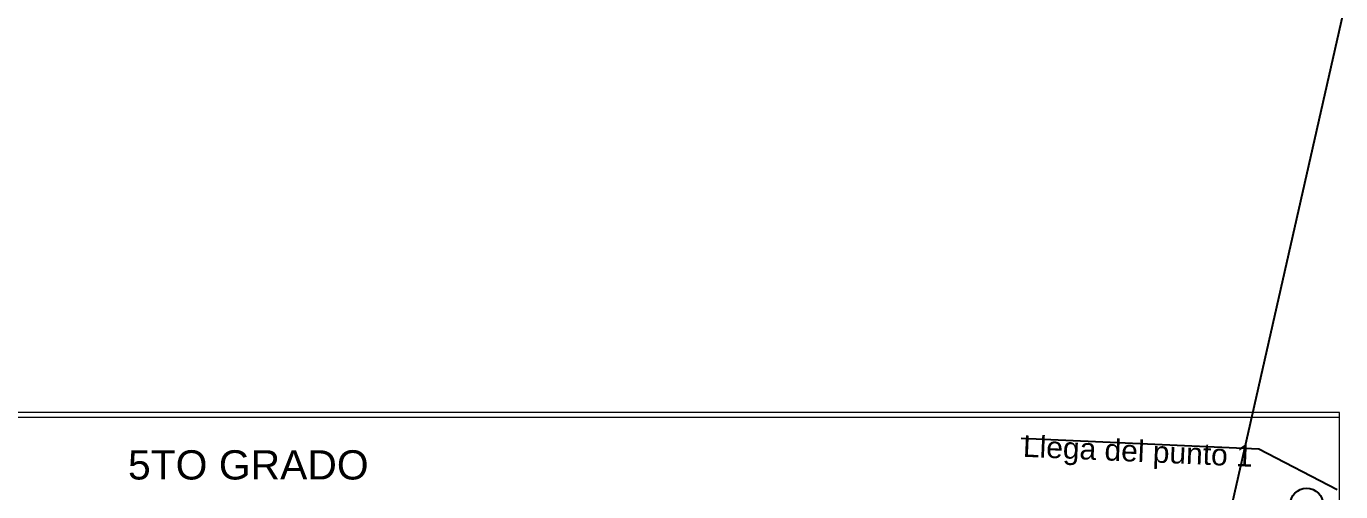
# Model space of a CAD drawing. Header units: metres. Extents: x 643973 to 644410, y 8488260 to 8488397.
# Drawn here: x 644381.73 to 644395.21, y 8488322.65 to 8488327.42 of the extents above; entities that cross this region are included whole.
import ezdxf

# ---------------------------------------------------------------- set-up
doc = ezdxf.new("R2010")
doc.units = ezdxf.units.M
doc.header["$MEASUREMENT"] = 0
doc.layers.add('Anotaciones - Textos_Pluma_Nº__86', color=7, linetype='Continuous', lineweight=20)
doc.layers.add('MUEBLES - PETER', color=253, linetype='Continuous', lineweight=5)
doc.layers.add('Planta', color=251, linetype='Continuous')
doc.styles.add('style4', font='arial.ttf')
doc.dimstyles.new('UTILIZAR', dxfattribs={"dimtxt": 0.18, "dimasz": 0.18, "dimexe": 0.18, "dimexo": 0.0625, "dimgap": 0.09, "dimtad": 0, "dimtih": 1, "dimtoh": 1, "dimdec": 4, "dimzin": 0, "dimdsep": 46, "dimtxsty": 'Standard', "dimcen": 0.09, "dimadec": 0, "dimazin": 0, "dimtfac": 1, "dimtdec": 4, "dimtofl": 0, "dimtmove": 0, "dimatfit": 3, "dimfxl": 1, "dimtolj": 1, "dimtzin": 0, "dimarcsym": 0})

# ---------------------------------------------------------------- blocks, each defined once
blk = doc.blocks.new('*D194')
at = {"layer": 'Anotaciones - Textos_Pluma_Nº__86', "color": 0, "lineweight": -2, "transparency": 16777216}
for p, q in [((644401.018, 8488351.763), (644400.547, 8488351.87)), ((644400.683, 8488351.654), (644397.788, 8488338.842)), ((644394.081, 8488322.441), (644396.976, 8488335.253)), ((644394.337, 8488322.199), (644393.866, 8488322.305))]:
    blk.add_line(p, q, dxfattribs=at)
at = {"layer": 'Anotaciones - Textos_Pluma_Nº__86', "color": 0, "transparency": 16777216}
for points in [[(644400.654, 8488351.661), (644400.712, 8488351.648), (644400.723, 8488351.83)], [(644394.052, 8488322.448), (644394.11, 8488322.435), (644394.041, 8488322.266)]]:
    blk.add_solid(points, dxfattribs=at)
at = {"layer": 'Defpoints', "color": 0, "transparency": 16777216}
for p in [(644400.723, 8488351.83), (644401.079, 8488351.749), (644394.398, 8488322.185)]:
    blk.add_point(p, dxfattribs=at)
at = {"layer": 'Anotaciones - Textos_Pluma_Nº__86', "color": 0, "transparency": 16777216, "insert": (644397.382, 8488337.048), "char_height": 1, "attachment_point": 5, "rotation": 77.265}
blk.add_mtext('\\A1;30.31', dxfattribs=at)

msp = doc.modelspace()

# ---------------------------------------------------------------- linework, layer by layer
at = {"layer": 'MUEBLES - PETER', "color": 250, "lineweight": 5}
for p, q in [((644395.1973, 8488323.45801), (644365.5973, 8488323.45801)), ((644395.1973, 8488322.15801), (644395.1973, 8488323.45801)), ((644395.1973, 8488323.40801), (644365.5973, 8488323.40801))]:
    msp.add_line(p, q, dxfattribs=at)
at = {"layer": 'Planta'}
for p, q in [((644391.93333, 8488323.19386), (644394.37091, 8488323.08661)), ((644394.37091, 8488323.08661), (644395.17513, 8488322.66831))]:
    msp.add_line(p, q, dxfattribs=at)
msp.add_circle((644394.86146, 8488322.51076), 0.16962, dxfattribs=at)

# ---------------------------------------------------------------- texts
at = {"insert": (644382.7751, 8488323.07058), "char_height": 0.3, "attachment_point": 1, "rotation": 0, "style": 'style4'}
msp.add_mtext_dynamic_manual_height_columns('5TO GRADO', width=2.5599864, gutter_width=12.5, heights=[0], dxfattribs=at)
at = {"layer": 'Planta', "color": 0, "style": 'style4'}
msp.add_text('Llega del punto 1 ', height=0.22, rotation=357.480784, dxfattribs=at).set_placement((644391.94859, 8488323.00429))

# ---------------------------------------------------------------- dimensions: what is measured, and where the dimension line sits
at = {"layer": 'Anotaciones - Textos_Pluma_Nº__86'}
dim = msp.add_aligned_dim(p1=(644394.3977, 8488322.185), p2=(644401.07928, 8488351.74932), distance=0.36558, dimstyle='UTILIZAR', override={"dimtxt": 1, "dimtih": 0, "dimdec": 2}, dxfattribs=at)
dim.commit()
dim.dimension.update_dxf_attribs({"geometry": '*D194', "text_midpoint": (644397.3819, 8488337.04775)})

doc.saveas('drawing.dxf')
